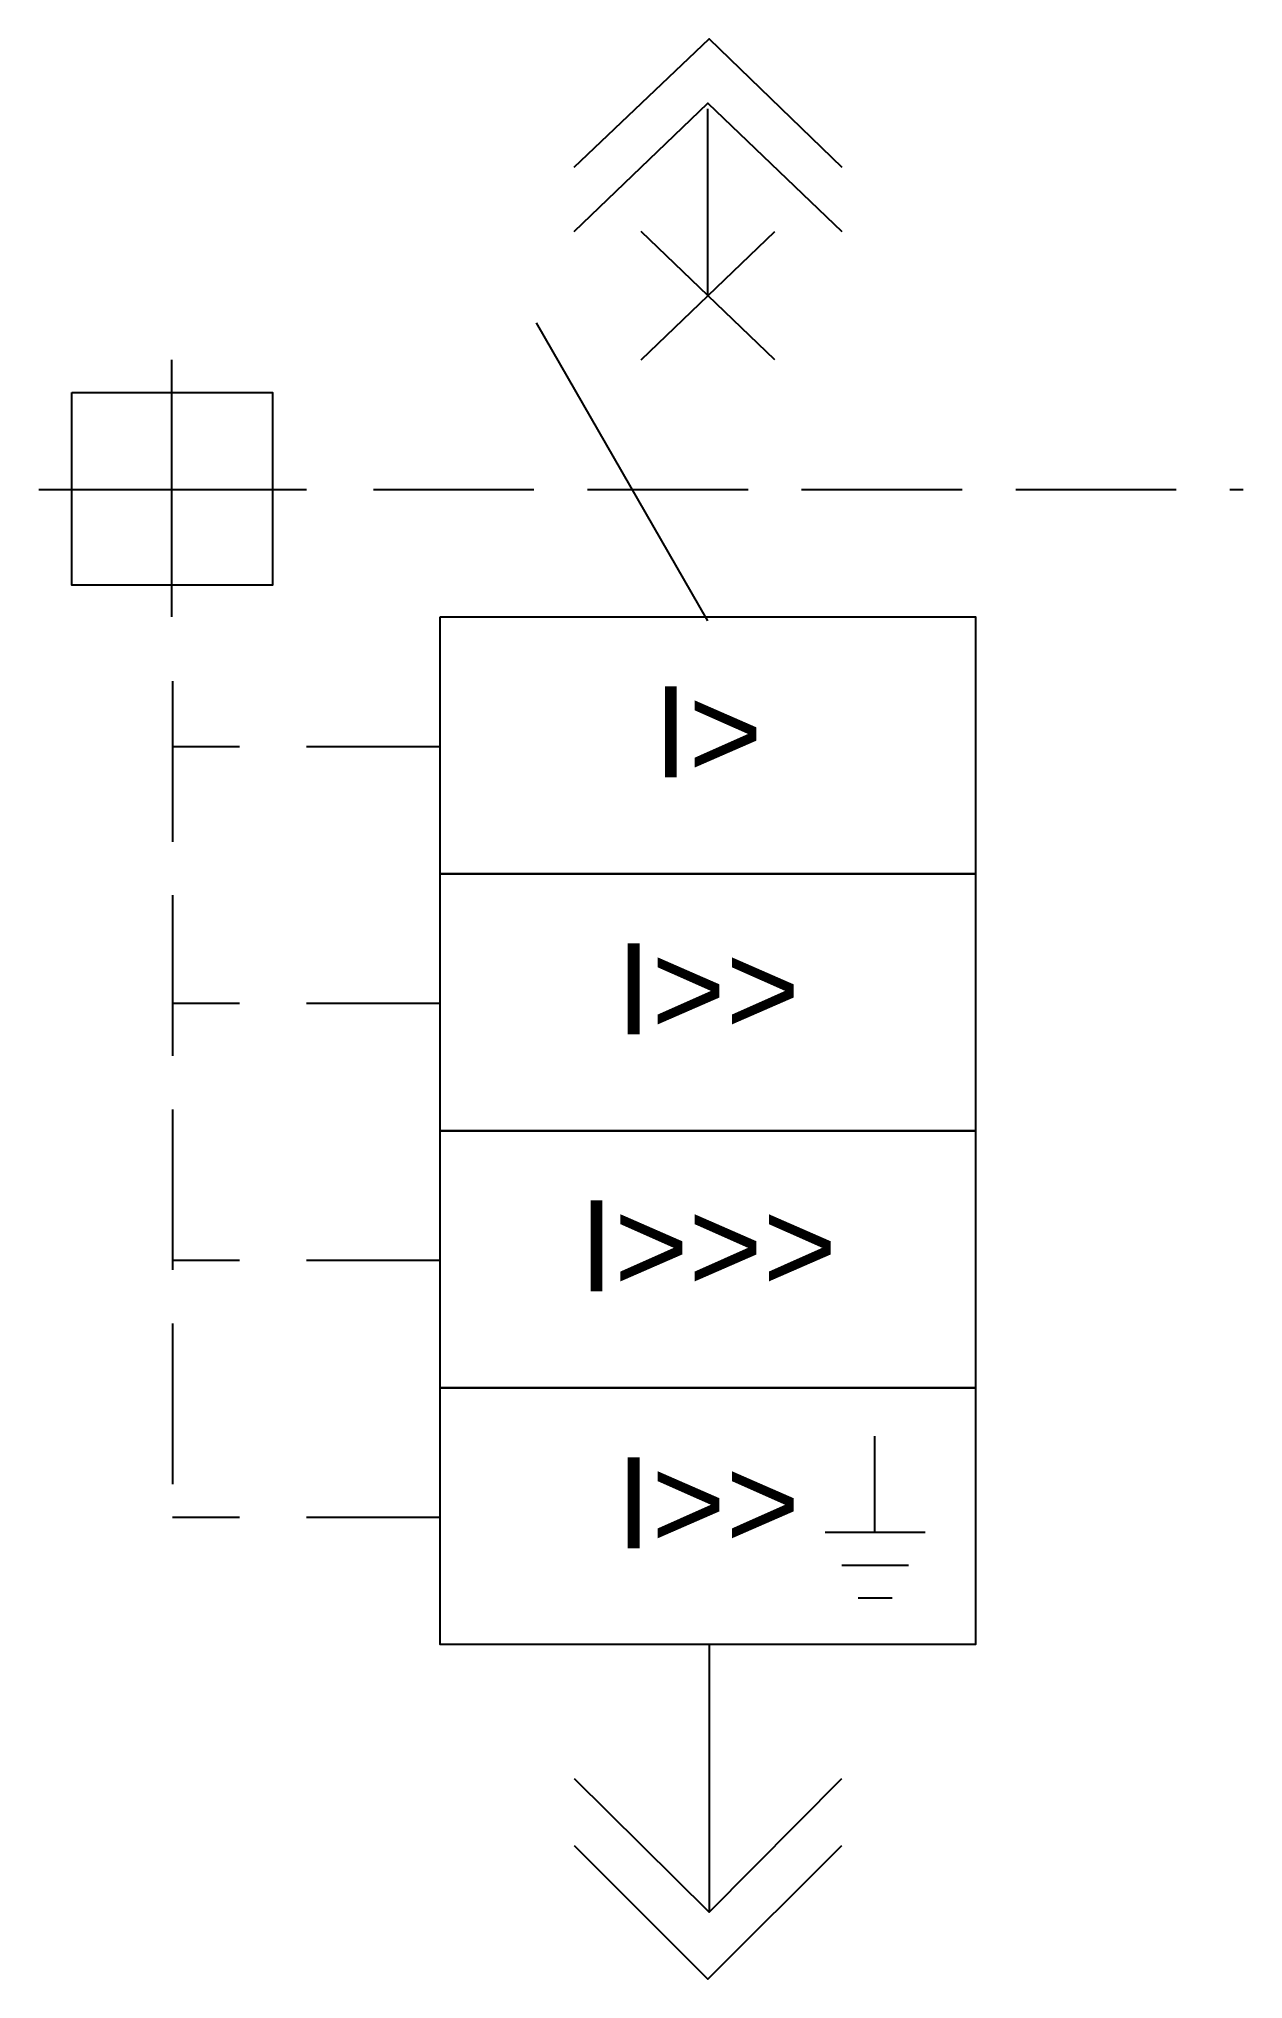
# Model space of a CAD drawing. Header units: millimetres. Extents: x -12.5 to 10, y -36.2 to 0.
import ezdxf
from ezdxf.enums import TextEntityAlignment as Align

# ---------------------------------------------------------------- set-up
doc = ezdxf.new("R2010")
doc.units = ezdxf.units.MM
doc.linetypes.add('SVG_3_1', pattern=[4, 3, -1])
doc.layers.get('0').update_dxf_attribs({"linetype": 'CONTINUOUS'})
doc.styles.add('ARIAL', font='arial.ttf')

# ---------------------------------------------------------------- blocks, each defined once
blk = doc.blocks.new('291_E_LV_SLD_IEC60617_mccb_lsig_drawout')
at = {"true_color": 0x0000ff}
for p, q in [((-0.033619, -1.311154), (-0.033619, -4.804803)), ((1.225, -6), (-1.275, -3.6)), ((-1.275, -6), (1.225, -3.6)), ((-0.025, -10.871), (-3.23, -5.308)), ((-10.049, -6), (-10.049, -10.8)), ((-12.525, -8.419), (-7.525, -8.419)), ((-10.025, -13.219), (-8.775, -13.219)), ((-7.525, -13.219), (-5.025, -13.219)), ((-10.025, -18.019), (-8.775, -18.019)), ((-7.525, -18.019), (-5.025, -18.019)), ((-10.025, -22.819), (-8.775, -22.819)), ((-7.525, -22.819), (-5.025, -22.819)), ((3.088, -26.104), (3.088, -27.911)), ((-10.025, -27.619), (-8.775, -27.619)), ((-7.525, -27.619), (-5.025, -27.619)), ((2.167, -27.901), (4.034, -27.901)), ((2.475, -28.513), (3.725, -28.513)), ((2.784, -29.125), (3.417, -29.125)), ((0, -30), (0, -35))]:
    blk.add_line(p, q, dxfattribs=at)
at = {"linetype": 'SVG_3_1', "true_color": 0x0000ff}
for p, q in [((-6.275, -8.419), (9.975, -8.419)), ((-10.025, -12), (-10.025, -27.6))]:
    blk.add_line(p, q, dxfattribs=at)
at = {"true_color": 0x0000ff}
for points in [[(-2.525, -2.4), (0, 0), (2.475, -2.4)], [(-2.525, -3.6), (-0.025, -1.2), (2.475, -3.6)], [(-2.525, -32.5), (0, -35), (2.475, -32.5)], [(-2.525, -33.75), (-0.025, -36.25), (2.475, -33.75)]]:
    blk.add_lwpolyline(points, dxfattribs=at)
for points in [[(-11.907, -6.607), (-8.157, -6.607), (-8.157, -10.207), (-11.907, -10.207)], [(-5.025, -10.8), (4.975, -10.8), (4.975, -15.6), (-5.025, -15.6)], [(-5.025, -15.6), (4.975, -15.6), (4.975, -20.4), (-5.025, -20.4)], [(-5.025, -20.4), (4.975, -20.4), (4.975, -25.2), (-5.025, -25.2)], [(-5.025, -25.2), (4.975, -25.2), (4.975, -30), (-5.025, -30)]]:
    blk.add_lwpolyline(points, close=True, dxfattribs=at)
at = {"true_color": 0x0000ff, "style": 'ARIAL'}
for s, p in [('I>', (-0.025, -13.8)), ('I>>', (-0.025, -18.6)), ('I>>>', (-0.025, -23.4)), ('I>>', (-0.025, -28.2))]:
    blk.add_text(s, height=1.7, dxfattribs=at).set_placement(p, align=Align.CENTER)
blk.add_attdef('TAG', text='', height=2.5, dxfattribs=at).set_placement((-14.525, -2.2), align=Align.RIGHT)
at = {"color": 7, "style": 'ARIAL'}
for tag, p in [('RATED_CURRENT', (-14.525, -9)), ('BREAKING_CAPACITY', (-14.525, -12)), ('TRIP_UNIT', (-14.525, -15)), ('MANUFACTURER', (-14.525, -18))]:
    blk.add_attdef(tag, text='', height=1.7, dxfattribs=at).set_placement(p, align=Align.RIGHT)

msp = doc.modelspace()

# ---------------------------------------------------------------- block references
msp.add_blockref('291_E_LV_SLD_IEC60617_mccb_lsig_drawout', (0, 0))

doc.saveas('drawing.dxf')
